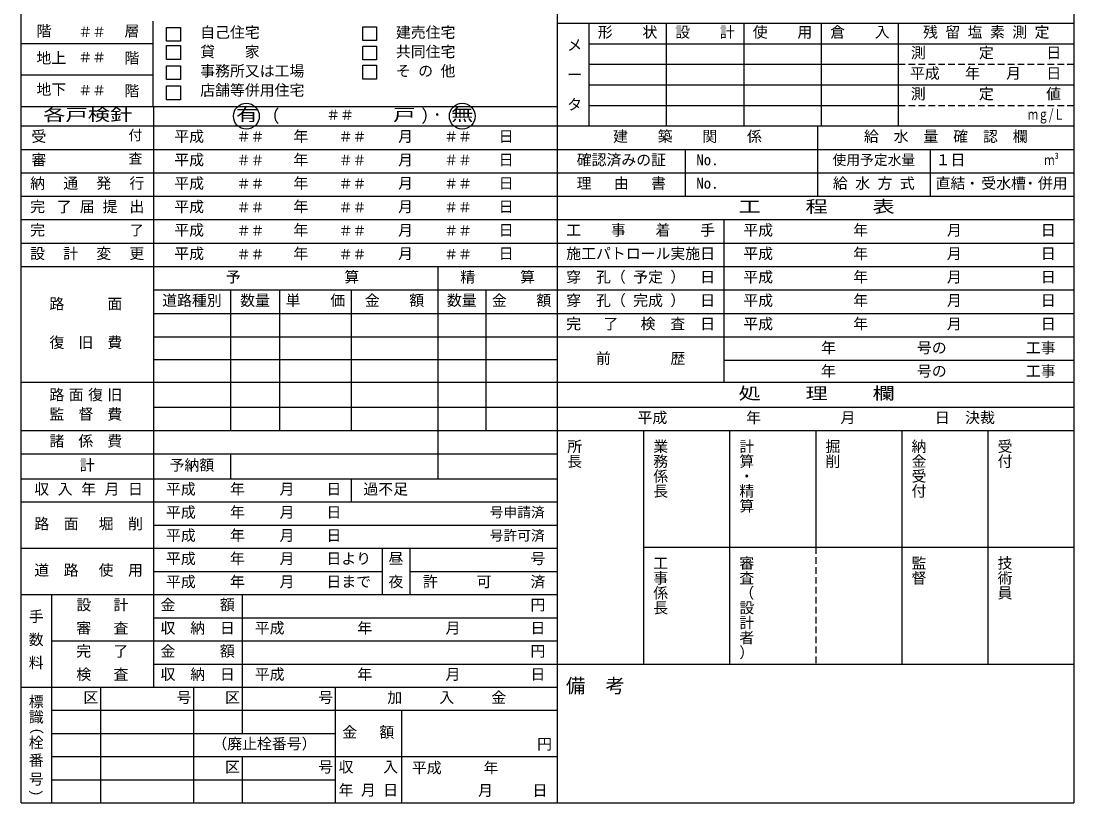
# Model space of a CAD drawing. Units: millimetres on the paper. Extents: x -205 to 196, y -145 to 122.
# Drawn here: x -205 to -14, y -144.5 to -2.7 of the extents above; entities that cross this region are included whole.
import ezdxf
from ezdxf.enums import TextEntityAlignment as Align

# ---------------------------------------------------------------- set-up
doc = ezdxf.new("R2010")
doc.units = ezdxf.units.MM
doc.linetypes.add('DASHED1', pattern=[1.8, 1.2, -0.6])
for name, color, linetype in [('0-0_書込欄', 3, 'Continuous'), ('E-E', 3, 'Continuous'), ('F-F', 7, 'Continuous')]:
    doc.layers.add(name, color=color, linetype=linetype)
doc.styles.add('@ＭＳ 明朝', font='')
doc.styles.add('ＭＳ ゴシック', font='')
doc.styles.add('ＭＳ 明朝', font='')
doc.styles.get('@ＭＳ 明朝').set_extended_font_data('@MS Mincho')
doc.styles.get('ＭＳ ゴシック').set_extended_font_data('MS Gothic')
doc.styles.get('ＭＳ 明朝').set_extended_font_data('MS Mincho')

msp = doc.modelspace()

# ---------------------------------------------------------------- linework, layer by layer
at = {"layer": '0-0_書込欄', "color": 2}
for centre in [(-164.129, -19.966), (-124.961, -19.966)]:
    msp.add_circle(centre, 2.345, dxfattribs=at)
at = {"layer": 'E-E', "color": 7}
msp.add_line((-178.6, -6.384), (-178.6, -3.884), dxfattribs=at)
for points in [[(-143, -6.234), (-143, -3.734), (-140.5, -3.734), (-140.5, -6.234)], [(-178.6, -9.659), (-178.6, -7.159), (-176.1, -7.159), (-176.1, -9.659)], [(-143, -9.734), (-143, -7.234), (-140.5, -7.234), (-140.5, -9.734)], [(-178.6, -13.321), (-178.6, -10.821), (-176.1, -10.821), (-176.1, -13.321)], [(-143, -13.234), (-143, -10.734), (-140.5, -10.734), (-140.5, -13.234)], [(-178.6, -16.984), (-178.6, -14.484), (-176.1, -14.484), (-176.1, -16.984)]]:
    msp.add_lwpolyline(points, close=True, dxfattribs=at)
msp.add_lwpolyline([(-178.6, -3.884), (-176.1, -3.884), (-176.1, -6.384), (-178.6, -6.384)], dxfattribs=at)
at = {"layer": 'F-F', "color": 3}
for p, q in [((-205, -144.534), (-205, 121.516)), ((-107.7, -144.534), (-107.7, 121.516)), ((-14, 121.516), (-14, -144.534)), ((-107.7, -3.084), (-14, -3.084)), ((-45.8, -21.734), (-45.8, -3.084)), ((-205, -18.184), (-107.7, -18.184)), ((-205, -21.734), (-14, -21.734)), ((-205, -47.234), (-107.7, -47.234)), ((-129.4, -47.234), (-129.4, -85.734)), ((-107.7, -59.984), (-14, -59.984)), ((-107.7, -68.234), (-14, -68.234)), ((-205, -81.234), (-107.7, -81.234)), ((-205, -85.734), (-107.7, -85.734)), ((-205, -89.934), (-107.7, -89.934)), ((-205, -98.334), (-107.7, -98.334)), ((-205, -106.734), (-107.7, -106.734)), ((-107.7, -119.334), (-14, -119.334)), ((-205, -123.534), (-107.7, -123.534)), ((-205, -144.534), (-14, -144.534))]:
    msp.add_line(p, q, dxfattribs=at)
at = {"layer": 'F-F'}
for p, q in [((-181.1, -2.734), (-181.1, -18.184)), ((-102, -3.084), (-102, -21.734)), ((-87.95, -3.084), (-87.95, -21.734)), ((-73.9, -3.084), (-73.9, -21.734)), ((-59.85, -3.084), (-59.85, -21.734)), ((-205, -6.784), (-181.1, -6.784)), ((-102, -6.814), (-14, -6.814)), ((-102, -10.544), (-45.8, -10.544)), ((-205, -12.484), (-181.1, -12.484)), ((-102, -14.274), (-14, -14.274)), ((-181, -18.184), (-181, -123.534)), ((-102, -18.004), (-45.8, -18.004)), ((-60.5, -21.734), (-60.5, -34.484)), ((-205, -25.984), (-14, -25.984)), ((-84.5, -25.984), (-84.5, -34.484)), ((-40.1, -25.984), (-40.1, -34.484)), ((-205, -30.234), (-14, -30.234)), ((-205, -34.484), (-14, -34.484)), ((-205, -38.734), (-14, -38.734)), ((-77.5, -38.734), (-77.5, -68.234)), ((-205, -42.984), (-14, -42.984)), ((-107.7, -47.234), (-14, -47.234)), ((-181, -51.484), (-14, -51.484)), ((-167, -51.484), (-167, -76.984)), ((-158.1, -51.484), (-158.1, -76.984)), ((-145.1, -51.484), (-145.1, -76.984)), ((-120.7, -51.484), (-120.7, -76.984)), ((-181, -55.734), (-14, -55.734)), ((-181, -59.984), (-107.7, -59.984)), ((-181, -64.109), (-107.7, -64.109)), ((-77.5, -64.234), (-14, -64.234)), ((-205, -68.234), (-107.7, -68.234)), ((-181, -72.734), (-107.7, -72.734)), ((-107.7, -72.734), (-14, -72.734)), ((-205, -76.984), (-107.7, -76.984)), ((-107.7, -76.984), (-14, -76.984)), ((-92.083, -76.984), (-92.083, -119.334)), ((-76.467, -76.984), (-76.467, -119.334)), ((-60.85, -76.984), (-60.85, -98.159)), ((-45.233, -76.984), (-45.233, -119.334)), ((-29.617, -76.984), (-29.617, -119.334)), ((-167, -81.234), (-167, -85.734)), ((-145.1, -85.734), (-145.1, -89.934)), ((-181, -94.134), (-107.7, -94.134)), ((-139.5, -98.334), (-139.5, -106.734)), ((-134.5, -98.334), (-134.5, -106.734)), ((-92.083, -98.159), (-14, -98.159)), ((-181, -102.534), (-139.5, -102.534)), ((-134.5, -102.534), (-107.7, -102.534)), ((-199.5, -106.734), (-199.5, -144.534)), ((-164.9, -106.734), (-164.9, -131.934)), ((-181, -110.934), (-107.7, -110.934)), ((-199.5, -115.134), (-107.7, -115.134)), ((-181, -119.334), (-107.7, -119.334)), ((-190.6, -123.534), (-190.6, -144.534)), ((-173.7, -123.534), (-173.7, -144.534)), ((-148, -123.534), (-148, -144.534)), ((-199.5, -127.734), (-107.7, -127.734)), ((-136, -127.734), (-136, -144.534)), ((-199.5, -131.934), (-148, -131.934)), ((-199.5, -136.134), (-107.7, -136.134)), ((-164.9, -136.134), (-164.9, -144.534)), ((-199.5, -140.334), (-148, -140.334))]:
    msp.add_line(p, q, dxfattribs=at)
at = {"layer": 'F-F', "linetype": 'DASHED1'}
for p, q in [((-45.8, -10.544), (-14, -10.544)), ((-45.8, -18.004), (-14, -18.004)), ((-60.85, -98.159), (-60.85, -119.334))]:
    msp.add_line(p, q, dxfattribs=at)

# ---------------------------------------------------------------- texts
at = {"layer": '0-0_書込欄', "style": 'ＭＳ ゴシック'}
for p in [(-194.597, -6.139), (-194.597, -10.763), (-194.597, -16.727), (-149.632, -21.208), (-165.868, -25.14), (-147.363, -25.14), (-128.225, -25.14), (-165.868, -29.411), (-147.363, -29.411), (-128.225, -29.411), (-165.868, -33.681), (-147.363, -33.681), (-128.225, -33.681), (-165.868, -37.952), (-147.363, -37.952), (-128.225, -37.952), (-165.868, -42.222), (-147.363, -42.222), (-128.225, -42.222), (-165.868, -46.492), (-147.363, -46.492), (-128.225, -46.492)]:
    msp.add_text('＃＃', height=1.833, dxfattribs=at).set_placement(p, align=Align.BOTTOM_LEFT)
at = {"layer": 'E-E', "style": 'ＭＳ 明朝'}
for s, height, p in [('階', 1.979, (-202.2, -6.084)), ('層', 1.979, (-186.25, -6.084)), ('自己住宅', 1.979, (-172.5, -6.334)), ('建売住宅', 1.979, (-137, -6.334)), ('形\u3000\u3000状', 1.979, (-100.375, -6.299)), ('設\u3000\u3000計', 1.979, (-86.325, -6.299)), ('使\u3000\u3000用', 1.979, (-72.275, -6.299)), ('倉\u3000\u3000入', 1.979, (-58.225, -6.299)), ('残 留 塩 素 測 定', 1.979, (-41.375, -6.299)), ('貸    家', 1.979, (-172.5, -9.834)), ('共同住宅', 1.979, (-137, -9.834)), ('測', 1.979, (-43.579, -10.029)), ('定', 1.979, (-31.25, -10.029)), ('日', 1.979, (-19.006, -10.029)), ('地上', 1.979, (-202.2, -10.984)), ('階', 1.979, (-186.25, -10.984)), ('事務所又は工場', 1.979, (-172.5, -13.334)), ('そ の 他', 1.979, (-137, -13.334)), ('平成', 1.979, (-43.738, -13.759)), ('年', 1.979, (-33.747, -13.759)), ('月', 1.979, (-26.307, -13.759)), ('日', 1.979, (-19.006, -13.759)), ('地下', 1.979, (-202.2, -16.684)), ('階', 1.979, (-186.25, -16.951)), ('店舗等併用住宅', 1.979, (-172.5, -16.834)), ('測', 1.979, (-43.599, -17.489)), ('定', 1.979, (-31.25, -17.489)), ('値', 1.979, (-19.053, -17.489)), ('(', 2.199, (-159.5, -21.459)), (')', 2.199, (-132.5, -21.459)), ('･', 2.199, (-130.25, -21.459)), ('受             ', 1.979, (-203.125, -25.209)), ('付', 1.833, (-185.5, -24.859)), ('平成', 1.979, (-177.2, -25.209)), ('年', 1.979, (-155.6, -25.209)), ('月', 1.979, (-136.6, -25.209)), ('日', 1.979, (-118.35, -25.209)), ('建\u3000\u3000築\u3000\u3000関\u3000\u3000係', 1.979, (-97.6, -25.209)), ('給\u3000水\u3000量\u3000確\u3000認\u3000欄', 1.979, (-52.1, -25.209)), ('審             ', 1.979, (-203.125, -29.459)), ('査', 1.833, (-185.5, -29.109)), ('平成', 1.979, (-177.2, -29.459)), ('年', 1.979, (-155.6, -29.459)), ('確認済みの証', 1.979, (-104.2, -29.459)), ('使用予定水量', 1.833, (-57.8, -29.359)), ('月', 1.979, (-136.6, -29.459)), ('日', 1.979, (-118.35, -29.459)), ('No.', 1.979, (-82.5, -29.459)), ('１日', 1.979, (-39.087, -29.459)), ('納', 1.979, (-203.35, -33.709)), ('通', 1.979, (-197.35, -33.709)), ('発', 1.979, (-191.35, -33.709)), ('行', 1.979, (-185.35, -33.709)), ('平成', 1.979, (-177.2, -33.709)), ('年', 1.979, (-155.6, -33.709)), ('月', 1.979, (-136.6, -33.709)), ('日', 1.979, (-118.35, -33.709)), ('理 \u3000由 \u3000書', 1.979, (-104.2, -33.709)), ('No.', 1.979, (-82.5, -33.709)), ('給 水 方 式', 1.979, (-57.725, -33.709)), ('直結', 1.979, (-39.087, -33.709)), ('・', 1.833, (-33.694, -33.609)), ('受水槽', 1.979, (-30.8, -33.709)), ('・', 1.833, (-23.175, -33.609)), ('併用', 1.979, (-20.551, -33.709)), ('完', 1.979, (-203.35, -37.959)), ('了', 1.979, (-198.49, -37.959)), ('届', 1.979, (-194.35, -37.959)), ('提', 1.979, (-190.21, -37.959)), ('出', 1.979, (-185.35, -37.959)), ('平成', 1.979, (-177.2, -37.959)), ('年', 1.979, (-155.6, -37.959)), ('月', 1.979, (-136.6, -37.959)), ('日', 1.979, (-118.35, -37.959)), ('完', 1.979, (-203.35, -42.209)), ('了', 1.833, (-185.25, -42.109)), ('平成', 1.979, (-177.2, -42.209)), ('年', 1.979, (-155.6, -42.209)), ('月', 1.979, (-136.6, -42.209)), ('日', 1.979, (-118.35, -42.209)), ('工\u3000\u3000事\u3000\u3000着\u3000\u3000手', 1.979, (-106.1, -42.209)), ('平成', 1.979, (-73.977, -42.209)), ('年', 1.979, (-54.031, -42.209)), ('月', 1.979, (-37.052, -42.209)), ('日', 1.979, (-20.008, -42.209)), ('設', 1.979, (-203.35, -46.459)), ('計', 1.979, (-197.35, -46.459)), ('変', 1.979, (-191.35, -46.459)), ('更', 1.979, (-185.35, -46.459)), ('平成', 1.979, (-177.2, -46.459)), ('年', 1.979, (-155.6, -46.459)), ('月', 1.979, (-136.6, -46.459)), ('日', 1.979, (-118.35, -46.459)), ('施工パトロール実施日', 1.979, (-106.1, -46.459)), ('平成', 1.979, (-73.977, -46.459)), ('年', 1.979, (-54.031, -46.459)), ('月', 1.979, (-37.052, -46.459)), ('日', 1.979, (-20.008, -46.459)), ('予', 1.979, (-167.85, -50.709)), ('算', 1.979, (-146.35, -50.709)), ('精', 1.979, (-125.325, -50.709)), ('算', 1.979, (-114.475, -50.709)), ('穿\u3000孔（ 予定 ）\u3000日', 1.979, (-106.1, -50.709)), ('平成', 1.979, (-73.977, -50.709)), ('年', 1.979, (-54.031, -50.709)), ('月', 1.979, (-37.052, -50.709)), ('日', 1.979, (-20.008, -50.709)), ('路', 1.979, (-199.85, -55.584)), ('面', 1.979, (-189.35, -55.584)), ('道路種別', 1.979, (-179.4, -54.959)), ('数量', 1.979, (-165.25, -54.959)), ('単    価', 1.979, (-157, -54.959)), ('金    額', 1.979, (-142.65, -54.959)), ('数量', 1.979, (-127.75, -54.959)), ('金    額', 1.979, (-119.6, -54.959)), ('穿\u3000孔（ 完成 ）\u3000日', 1.979, (-106.1, -54.959)), ('平成', 1.979, (-73.977, -54.959)), ('年', 1.979, (-54.031, -54.959)), ('月', 1.979, (-37.052, -54.959)), ('日', 1.979, (-20.008, -54.959)), ('完 \u3000了 \u3000検\u3000査\u3000日', 1.979, (-106.1, -59.209)), ('平成', 1.979, (-73.977, -59.209)), ('年', 1.979, (-54.031, -59.209)), ('月', 1.979, (-37.052, -59.209)), ('日', 1.979, (-20.008, -59.209)), ('復', 1.979, (-199.85, -62.584)), ('旧', 1.979, (-194.6, -62.584)), ('費', 1.979, (-189.35, -62.584)), ('年', 1.979, (-59.869, -63.546)), ('号の', 1.979, (-42.48, -63.546)), ('工事', 1.979, (-22.708, -63.546)), ('前\u3000\u3000\u3000\u3000歴', 1.979, (-100.7, -65.459)), ('年', 1.979, (-59.869, -67.784)), ('工事', 1.979, (-22.708, -67.784)), ('号の', 1.979, (-42.48, -67.784)), ('路', 1.979, (-199.85, -72.084)), ('面', 1.979, (-196.35, -72.084)), ('復', 1.979, (-192.85, -72.084)), ('旧', 1.979, (-189.35, -72.084)), ('監', 1.979, (-199.85, -75.584)), ('督', 1.979, (-194.6, -75.584)), ('費', 1.979, (-189.35, -75.584)), ('平成', 1.979, (-93.17, -76.209)), ('年', 1.979, (-73.467, -76.209)), ('月', 1.979, (-56.35, -76.209)), ('日', 1.979, (-39.233, -76.209)), ('決裁', 1.979, (-33.733, -76.209)), ('諸', 1.979, (-199.85, -80.459)), ('係', 1.979, (-194.6, -80.459)), ('費', 1.979, (-189.35, -80.459)), ('計', 1.979, (-194.35, -84.834)), ('予納額', 1.979, (-178.05, -84.834)), ('収', 1.979, (-202.6, -89.184)), ('入', 1.979, (-198.35, -89.184)), ('年', 1.979, (-194.1, -89.184)), ('月', 1.979, (-189.85, -89.184)), ('日', 1.979, (-185.6, -89.184)), ('平成', 1.979, (-178.7, -89.184)), ('年', 1.979, (-167.1, -89.184)), ('月', 1.979, (-158.1, -89.184)), ('日', 1.979, (-149.6, -89.184)), ('過不足', 1.979, (-142.9, -89.184)), ('平成', 1.979, (-178.7, -93.384)), ('年', 1.979, (-167.1, -93.384)), ('月', 1.979, (-158.1, -93.384)), ('日', 1.979, (-149.6, -93.384)), ('号申請済', 1.833, (-120, -93.284)), ('路', 1.979, (-202.6, -95.484)), ('面', 1.979, (-197.267, -95.484)), ('堀', 1.979, (-190.933, -95.484)), ('削', 1.979, (-185.6, -95.484)), ('平成', 1.979, (-178.7, -97.584)), ('年', 1.979, (-167.1, -97.584)), ('月', 1.979, (-158.1, -97.584)), ('日', 1.979, (-149.6, -97.584)), ('号許可済', 1.833, (-120, -97.484)), ('平成', 1.979, (-178.7, -101.784)), ('年', 1.979, (-167.1, -101.784)), ('月', 1.979, (-158.1, -101.784)), ('日より', 1.979, (-149.6, -101.784)), ('昼', 1.979, (-138.35, -101.784)), ('号', 1.979, (-112.6, -101.784)), ('道', 1.979, (-202.6, -103.884)), ('路', 1.979, (-197.267, -103.884)), ('使', 1.979, (-190.933, -103.884)), ('用', 1.979, (-185.6, -103.884)), ('平成', 1.979, (-178.7, -105.984)), ('年', 1.979, (-167.1, -105.984)), ('夜', 1.979, (-138.35, -105.984)), ('許', 1.979, (-132.1, -105.984)), ('済', 1.979, (-112.6, -105.984)), ('月', 1.979, (-158.1, -105.984)), ('日まで', 1.979, (-149.6, -105.984)), ('可', 1.979, (-122.35, -105.984)), ('設   計', 1.979, (-194.975, -110.184)), ('金      額', 1.979, (-179.7, -110.184)), ('円', 1.979, (-112.6, -110.184)), ('手', 1.979, (-203.6, -112.284)), ('審   査', 1.979, (-194.975, -114.384)), ('収  納  日', 1.979, (-179.7, -114.384)), ('平成', 1.979, (-162.6, -114.384)), ('年', 1.979, (-144, -114.384)), ('月', 1.979, (-128, -114.384)), ('日', 1.979, (-112.6, -114.384)), ('数', 1.979, (-203.6, -116.484)), ('完   了', 1.979, (-194.975, -118.584)), ('金      額', 1.979, (-179.7, -118.584)), ('円', 1.979, (-112.6, -118.584)), ('料', 1.979, (-203.6, -120.684)), ('検   査', 1.979, (-194.975, -122.784)), ('収  納  日', 1.979, (-179.7, -122.784)), ('平成', 1.979, (-162.6, -122.784)), ('年', 1.979, (-144, -122.784)), ('月', 1.979, (-128, -122.784)), ('日', 1.979, (-112.6, -122.784)), ('備', 2.566, (-106.149, -125.334)), ('考', 2.566, (-99, -125.334)), ('加     入     金', 1.979, (-138.55, -126.984)), ('標', 1.979, (-203.6, -127.745)), ('区', 1.979, (-193.7, -126.984)), ('号', 1.979, (-176.8, -126.984)), ('区', 1.979, (-168, -126.984)), ('号', 1.979, (-151.1, -126.984)), ('識', 1.979, (-203.6, -130.526)), ('金   額', 1.979, (-146.725, -133.284)), ('栓', 1.979, (-203.6, -135.161)), ('（廃止栓番号）', 1.979, (-170.3, -135.384)), ('円', 1.979, (-111.389, -135.434)), ('番', 1.979, (-203.6, -138.374)), ('区', 1.979, (-168, -139.584)), ('号', 1.979, (-151.1, -139.584)), ('収    入', 1.979, (-147.4, -139.584)), ('平成', 1.979, (-134.1, -139.734)), ('年', 1.979, (-121.1, -139.734)), ('号', 1.979, (-203.6, -141.794)), ('年 月 日', 1.979, (-147.4, -143.784)), ('月', 1.979, (-122.1, -143.834)), ('日', 1.979, (-112.213, -143.834))]:
    msp.add_text(s, height=height, dxfattribs=at).set_placement(p, align=Align.BOTTOM_LEFT)
at = {"layer": 'E-E'}
for s, height, rotation, style, p in [('メ\u3000ー\u3000タ', 1.979, 270, '@ＭＳ 明朝', (-106.2, -5.659)), ('所長', 1.979, 270, '@ＭＳ 明朝', (-106.2, -78.484)), ('業務係長', 1.979, 270, '@ＭＳ 明朝', (-90.583, -78.484)), ('計算・精算', 1.979, 270, '@ＭＳ 明朝', (-74.967, -78.484)), ('掘削', 1.979, 270, '@ＭＳ 明朝', (-59.35, -78.484)), ('納金受付', 1.979, 270, '@ＭＳ 明朝', (-43.733, -78.484)), ('受付', 1.979, 270, '@ＭＳ 明朝', (-28.117, -78.484)), ('工事係長', 1.979, 270, '@ＭＳ 明朝', (-90.583, -99.659)), ('審査（設計者）', 1.979, 270, '@ＭＳ 明朝', (-74.967, -99.659)), ('監督', 1.979, 270, '@ＭＳ 明朝', (-43.733, -99.659)), ('技術員', 1.979, 270, '@ＭＳ 明朝', (-28.117, -99.659)), ('(', 1.833, 270, 'ＭＳ 明朝', (-203.5, -130.899)), ('(', 1.833, 90, 'ＭＳ 明朝', (-201, -143.334))]:
    msp.add_text(s, height=height, rotation=rotation, dxfattribs=dict(at, style=style)).set_placement(p, align=Align.BOTTOM_LEFT)
at = {"layer": 'E-E', "style": 'ＭＳ 明朝'}
for s, height, width, p in [('各戸検針', 2.199, 1.35, (-201, -21.459)), ('有', 2.199, 1.35, (-166, -21.459)), ('戸', 2.199, 1.35, (-137.5, -21.459)), ('無', 2.199, 1.35, (-127, -21.459)), ('ｍｇ/Ｌ', 1.979, 0.7, (-22.378, -21.219)), ('ｍ³', 1.833, 0.75, (-19.396, -29.359)), ('工\u3000\u3000程\u3000\u3000表', 2.199, 1.35, (-74.85, -38.109)), ('処\u3000\u3000理\u3000\u3000欄', 2.199, 1.35, (-74.85, -71.984))]:
    msp.add_text(s, height=height, dxfattribs=dict(at, width=width)).set_placement(p, align=Align.BOTTOM_LEFT)

doc.saveas('drawing.dxf')
